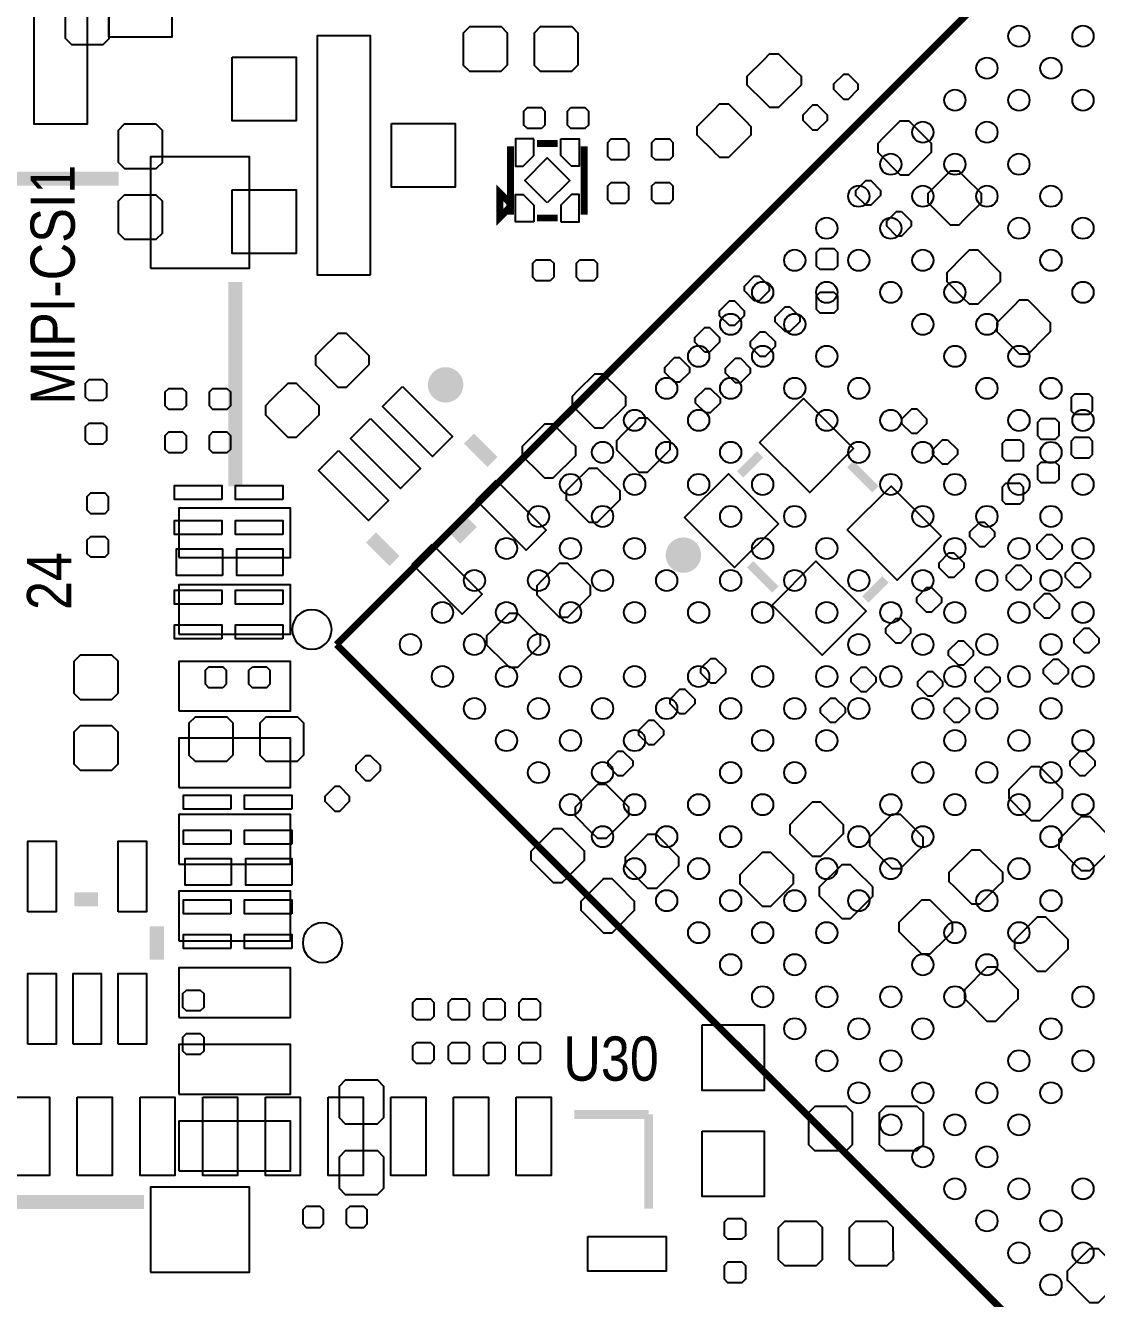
# Model space of a CAD drawing. Extents: x -2.3 to 87.1, y -2.6 to 56.
# Drawn here: x 11.81 to 27.19, y 20.16 to 38.44 of the extents above; entities that cross this region are included whole.
import ezdxf

# ---------------------------------------------------------------- set-up
doc = ezdxf.new("R2010")
doc.units = 0
doc.header["$MEASUREMENT"] = 0
for name, color, linetype in [('PG_SILKSCREEN_BOTTOM', 12, 'CONTINUOUS'), ('PG_SILKSCREEN_TOP', 254, 'CONTINUOUS'), ('PIN_BOTTOM', 1, 'CONTINUOUS'), ('PIN_TOP', 110, 'CONTINUOUS')]:
    doc.layers.add(name, color=color, linetype=linetype)

msp = doc.modelspace()

# ---------------------------------------------------------------- linework, layer by layer
at = {"layer": 'PG_SILKSCREEN_BOTTOM'}
for points, const_width in [([(31.1277, 44.402299), (16.278301, 29.5529)], 0.100076), ([(13.150799, 36.23851), (0.298399, 36.23851), (0.298399, 33.724799), (0.328016, 32.945197)], 0.2), ([(14.828012, 31.825209), (14.828012, 34.755201)], 0.2), ([(16.278301, 29.5529), (31.1277, 14.703501)], 0.100076)]:
    msp.add_lwpolyline(points, dxfattribs=dict(at, const_width=const_width))
msp.add_lwpolyline([(12.7, 40.4495), (12.7, 37.0205), (11.938, 37.0205), (11.938, 40.4495)], close=True, dxfattribs=at)
at = {"layer": 'PG_SILKSCREEN_BOTTOM', "const_width": 0.2}
msp.add_lwpolyline([(0.308407, 33.464805, 0.018854), (0.328016, 32.945197), (1.375207, 30.811699), (1.375207, 21.552408), (13.516407, 21.552408)], format="xyb", dxfattribs=at)
at = {"layer": 'PG_SILKSCREEN_TOP'}
msp.add_lwpolyline([(16.764, 34.8615), (16.764, 38.2905), (16.002, 38.2905), (16.002, 34.8615)], close=True, dxfattribs=at)
for points, const_width in [([(18.774004, 36.705388), (18.774004, 35.725405)], 0.1), ([(19.454012, 36.745393), (19.153988, 36.745393)], 0.1), ([(19.833996, 36.705388), (19.833996, 35.725405)], 0.1), ([(18.763996, 35.885399), (18.763996, 35.895407), (18.623991, 36.035386), (18.623991, 35.6854), (18.763996, 35.825405), (18.763996, 35.885399)], 0.1), ([(19.454012, 35.675392), (19.153988, 35.675392)], 0.1), ([(18.517794, 32.171335), (18.179593, 32.509536)], 0.2032), ([(22.072295, 31.996329), (22.359671, 32.283705)], 0.127), ([(23.65281, 32.140017), (24.012017, 31.78081)], 0.127), ([(18.222163, 31.311393), (17.982387, 31.071617)], 0.2032), ([(17.110964, 30.749748), (16.772763, 31.087949)], 0.2032), ([(22.215983, 30.70319), (22.57519, 30.343983)], 0.127), ([(23.868329, 30.200295), (24.155705, 30.487671)], 0.127), ([(12.517882, 25.895808), (12.856972, 25.895808)], 0.2032), ([(13.70076, 25.507188), (13.70076, 25.028906)], 0.2032), ([(19.692798, 22.806812), (20.75881, 22.806812)], 0.127), ([(20.75881, 22.806812), (20.75881, 21.453602)], 0.127)]:
    msp.add_lwpolyline(points, dxfattribs=dict(at, const_width=const_width))
at = {"layer": 'PG_SILKSCREEN_TOP', "const_width": 0.254}
for points in [[(17.970906, 33.280223, 1.000049), (17.716932, 33.280198, 0.999951), (17.970906, 33.280223)], [(21.346693, 30.925897, -0.999968), (21.16709, 30.746294, -1.000032), (21.346693, 30.925897)]]:
    msp.add_lwpolyline(points, format="xyb", dxfattribs=at)
at = {"layer": 'PG_SILKSCREEN_TOP'}
for points in [[(16.209772, 29.7688, 1), (15.641828, 29.7688, 1)], [(16.362172, 25.273, 1), (15.794228, 25.273, 1)]]:
    msp.add_lwpolyline(points, format="xyb", close=True, dxfattribs=at)
at = {"layer": 'PIN_BOTTOM'}
for points in [[(13.0048, 38.2778), (13.9192, 38.2778), (13.9192, 39.1922), (13.0048, 39.1922)], [(22.630638, 38.023571), (22.86414, 37.790095), (22.945166, 37.709043), (22.945166, 37.58377), (22.621672, 37.260251), (22.495942, 37.260251), (22.415348, 37.34087), (22.415348, 37.341302), (22.172879, 37.58377), (22.172879, 37.709475), (22.415348, 37.951943), (22.494316, 38.030912), (22.623297, 38.030912)], [(23.624337, 37.382196), (23.765764, 37.523623), (23.765764, 37.594337), (23.624337, 37.735764), (23.553623, 37.735764), (23.412196, 37.594337), (23.412196, 37.523623), (23.553623, 37.382196)], [(21.912224, 37.305158), (22.145727, 37.071681), (22.226753, 36.99063), (22.226753, 36.865357), (21.903258, 36.541837), (21.777528, 36.541837), (21.696934, 36.622457), (21.696934, 36.622888), (21.454466, 36.865357), (21.454466, 36.991061), (21.696934, 37.23353), (21.775903, 37.312498), (21.904884, 37.312498)], [(23.111663, 37.293804), (22.970236, 37.152377), (22.970236, 37.081663), (23.111663, 36.940236), (23.182377, 36.940236), (23.323804, 37.081663), (23.323804, 37.152377), (23.182377, 37.293804)], [(13.606805, 34.955099), (15.029205, 34.955099), (15.029205, 36.555299), (13.606805, 36.555299)], [(14.017904, 30.799608), (15.618104, 30.799608), (15.618104, 31.510808), (14.017904, 31.510808)], [(14.017904, 29.69961), (15.618104, 29.69961), (15.618104, 30.41081), (14.017904, 30.41081)], [(14.017904, 28.599613), (15.618104, 28.599613), (15.618104, 29.310813), (14.017904, 29.310813)], [(14.017904, 27.499589), (15.618104, 27.499589), (15.618104, 28.210789), (14.017904, 28.210789)], [(16.766337, 27.603196), (16.907764, 27.744623), (16.907764, 27.815337), (16.766337, 27.956764), (16.695623, 27.956764), (16.554196, 27.815337), (16.554196, 27.744623), (16.695623, 27.603196)], [(16.253663, 27.514804), (16.112236, 27.373377), (16.112236, 27.302663), (16.253663, 27.161236), (16.324377, 27.161236), (16.465804, 27.302663), (16.465804, 27.373377), (16.324377, 27.514804)], [(14.017904, 26.399592), (15.618104, 26.399592), (15.618104, 27.110792), (14.017904, 27.110792)], [(14.017904, 25.299594), (15.618104, 25.299594), (15.618104, 26.010794), (14.017904, 26.010794)], [(14.017904, 24.199596), (15.618104, 24.199596), (15.618104, 24.910796), (14.017904, 24.910796)], [(14.017904, 23.099598), (15.618104, 23.099598), (15.618104, 23.810798), (14.017904, 23.810798)], [(16.8529, 22.6695), (16.5227, 22.6695), (16.408095, 22.6695), (16.3195, 22.758095), (16.3195, 23.2156), (16.4084, 23.3045), (16.522395, 23.3045), (16.5227, 23.304195), (16.8656, 23.304195), (16.9545, 23.215295), (16.9545, 22.872395), (16.9545, 22.760711), (16.863289, 22.6695)], [(14.017904, 21.9996), (15.618104, 21.9996), (15.618104, 22.7108), (14.017904, 22.7108)], [(16.8529, 21.6535), (16.5227, 21.6535), (16.408095, 21.6535), (16.3195, 21.742095), (16.3195, 22.1996), (16.4084, 22.2885), (16.522395, 22.2885), (16.5227, 22.288195), (16.8656, 22.288195), (16.9545, 22.199295), (16.9545, 21.856395), (16.9545, 21.744711), (16.863289, 21.6535)], [(13.606805, 20.545603), (15.029205, 20.545603), (15.029205, 21.764803), (13.606805, 21.764803)], [(16.043504, 21.486012), (15.843504, 21.486012), (15.793491, 21.436), (15.793491, 21.236), (15.843504, 21.185988), (16.043504, 21.185988), (16.093516, 21.236), (16.093516, 21.436)], [(16.468496, 21.185988), (16.668496, 21.185988), (16.718509, 21.236), (16.718509, 21.436), (16.668496, 21.486012), (16.468496, 21.486012), (16.418484, 21.436), (16.418484, 21.236)]]:
    msp.add_lwpolyline(points, close=True, dxfattribs=at)
for centre in [(26.071805, 38.285649), (26.991031, 38.285649), (25.612217, 37.826061), (26.531418, 37.826061), (25.152604, 37.366448), (26.071805, 37.366448), (26.991031, 37.366448), (24.692991, 36.906835), (25.612217, 36.906835), (24.233378, 36.447222), (25.152604, 36.447222), (26.071805, 36.447222), (23.773765, 35.987609), (24.692991, 35.987609), (25.612217, 35.987609), (26.531418, 35.987609), (23.314152, 35.527996), (24.233378, 35.527996), (26.071805, 35.527996), (26.991031, 35.527996), (22.854539, 35.068383), (23.773765, 35.068383), (24.692991, 35.068383), (26.531418, 35.068383), (22.394951, 34.608795), (23.314152, 34.608795), (24.233378, 34.608795), (25.152604, 34.608795), (26.991031, 34.608795), (21.935338, 34.149182), (22.854539, 34.149182), (24.692991, 34.149182), (25.612217, 34.149182), (21.475725, 33.689569), (22.394951, 33.689569), (23.314152, 33.689569), (25.152604, 33.689569), (26.071805, 33.689569), (21.016112, 33.229956), (21.935338, 33.229956), (22.854539, 33.229956), (23.773765, 33.229956), (25.612217, 33.229956), (26.531595, 33.229779), (20.556499, 32.770343), (21.475725, 32.770343), (23.314152, 32.770343), (24.233378, 32.770343), (26.072008, 32.770166), (26.991208, 32.770166), (20.096886, 32.31073), (21.016112, 32.31073), (21.935338, 32.31073), (23.773765, 32.31073), (24.692991, 32.31073), (26.531595, 32.310553), (19.637096, 31.85094), (20.556499, 31.851117), (21.475725, 31.851117), (22.394951, 31.851117), (24.233378, 31.851117), (25.152782, 31.85094), (26.072008, 31.85094), (26.991208, 31.85094), (19.177483, 31.391327), (20.096709, 31.391327), (21.935338, 31.39153), (22.854539, 31.39153), (24.693169, 31.391327), (25.612395, 31.391327), (26.531595, 31.391327), (18.717895, 30.931739), (19.637096, 30.931739), (20.556322, 30.931739), (22.394951, 30.931917), (23.314152, 30.931917), (25.152782, 30.931739), (26.072008, 30.931739), (26.991208, 30.931739), (18.258282, 30.472126), (19.177483, 30.472126), (20.096709, 30.472126), (21.015935, 30.472126), (21.935338, 30.472304), (22.854539, 30.472304), (23.773943, 30.472126), (24.693169, 30.472126), (25.612395, 30.472126), (26.531595, 30.472126), (17.798669, 30.012513), (18.717895, 30.012513), (19.637096, 30.012513), (20.556322, 30.012513), (21.475548, 30.012513), (22.394951, 30.012691), (23.31433, 30.012513), (24.233556, 30.012513), (25.152782, 30.012513), (26.072008, 30.012513), (26.991208, 30.012513), (17.339056, 29.5529), (18.258282, 29.5529), (19.177483, 29.5529), (23.773943, 29.5529), (24.693169, 29.5529), (25.612395, 29.5529), (26.531595, 29.5529), (17.798669, 29.093287), (18.717895, 29.093287), (19.637096, 29.093287), (20.556322, 29.093287), (21.475548, 29.093287), (22.394951, 29.093109), (23.31433, 29.093287), (24.233556, 29.093287), (25.152782, 29.093287), (26.072008, 29.093287), (26.991208, 29.093287), (18.258282, 28.633674), (19.177483, 28.633674), (20.096709, 28.633674), (21.015935, 28.633674), (21.935338, 28.633496), (22.854539, 28.633496), (23.773943, 28.633674), (24.693169, 28.633674), (25.612395, 28.633674), (26.531595, 28.633674), (18.717895, 28.174061), (19.637096, 28.174061), (20.556322, 28.174061), (22.394951, 28.173883), (23.314152, 28.173883), (25.152782, 28.174061), (26.072008, 28.174061), (26.991208, 28.174061), (19.177483, 27.714473), (20.096709, 27.714473), (21.935338, 27.71427), (22.854539, 27.71427), (24.693169, 27.714473), (25.612395, 27.714473), (26.531595, 27.714473), (19.637096, 27.25486), (20.556499, 27.254683), (21.475725, 27.254683), (22.394951, 27.254683), (24.233378, 27.254683), (25.152782, 27.25486), (26.072008, 27.25486), (26.991208, 27.25486), (20.096886, 26.79507), (21.016112, 26.79507), (21.935338, 26.79507), (23.773765, 26.79507), (24.692991, 26.79507), (26.531595, 26.795247), (20.556499, 26.335457), (21.475725, 26.335457), (23.314152, 26.335457), (24.233378, 26.335457), (26.072008, 26.335634), (26.991208, 26.335634), (21.016112, 25.875844), (21.935338, 25.875844), (22.854539, 25.875844), (23.773765, 25.875844), (25.612217, 25.875844), (26.531595, 25.876021), (21.475725, 25.416231), (22.394951, 25.416231), (23.314152, 25.416231), (25.152604, 25.416231), (26.071805, 25.416231), (21.935338, 24.956618), (22.854539, 24.956618), (24.692991, 24.956618), (25.612217, 24.956618), (22.394951, 24.497005), (23.314152, 24.497005), (24.233378, 24.497005), (25.152604, 24.497005), (26.991031, 24.497005), (22.854539, 24.037417), (23.773765, 24.037417), (24.692991, 24.037417), (26.531418, 24.037417), (23.314152, 23.577804), (24.233378, 23.577804), (26.071805, 23.577804), (26.991031, 23.577804), (23.773765, 23.118191), (24.692991, 23.118191), (25.612217, 23.118191), (26.531418, 23.118191), (24.233378, 22.658578), (25.152604, 22.658578), (26.071805, 22.658578), (24.692991, 22.198965), (25.612217, 22.198965), (25.152604, 21.739352), (26.071805, 21.739352), (26.991031, 21.739352), (25.612217, 21.279739), (26.531418, 21.279739), (26.071805, 20.820151), (26.991031, 20.820151), (26.531418, 20.360538)]:
    msp.add_circle(centre, 0.1524, dxfattribs=at)
at = {"layer": 'PIN_TOP'}
for points in [[(12.4841, 38.1635), (12.8143, 38.1635), (12.928905, 38.1635), (13.0175, 38.252095), (13.0175, 38.7096), (12.9286, 38.7985), (12.814605, 38.7985), (12.8143, 38.798195), (12.4714, 38.798195), (12.3825, 38.709295), (12.3825, 38.366395), (12.3825, 38.254711), (12.473711, 38.1635)], [(18.7325, 37.8841), (18.7325, 38.2143), (18.7325, 38.328905), (18.643905, 38.4175), (18.1864, 38.4175), (18.0975, 38.3286), (18.0975, 38.214605), (18.097805, 38.2143), (18.097805, 37.8714), (18.186705, 37.7825), (18.529605, 37.7825), (18.641289, 37.7825), (18.7325, 37.873711)], [(19.7485, 37.8841), (19.7485, 38.2143), (19.7485, 38.328905), (19.659905, 38.4175), (19.2024, 38.4175), (19.1135, 38.3286), (19.1135, 38.214605), (19.113805, 38.2143), (19.113805, 37.8714), (19.202705, 37.7825), (19.545605, 37.7825), (19.657289, 37.7825), (19.7485, 37.873711)], [(14.7828, 37.9857), (15.6972, 37.9857), (15.6972, 37.0713), (14.7828, 37.0713)], [(19.218504, 36.959388), (19.018504, 36.959388), (18.968491, 37.0094), (18.968491, 37.2094), (19.018504, 37.259412), (19.218504, 37.259412), (19.268516, 37.2094), (19.268516, 37.0094)], [(19.643496, 37.259412), (19.843496, 37.259412), (19.893509, 37.2094), (19.893509, 37.0094), (19.843496, 36.959388), (19.643496, 36.959388), (19.593484, 37.0094), (19.593484, 37.2094)], [(13.2461, 36.3855), (13.5763, 36.3855), (13.690905, 36.3855), (13.7795, 36.474095), (13.7795, 36.9316), (13.6906, 37.0205), (13.576605, 37.0205), (13.5763, 37.020195), (13.2334, 37.020195), (13.1445, 36.931295), (13.1445, 36.588395), (13.1445, 36.476711), (13.235711, 36.3855)], [(17.0688, 37.0332), (17.9832, 37.0332), (17.9832, 36.1188), (17.0688, 36.1188)], [(24.359362, 37.058371), (24.12586, 36.824895), (24.044834, 36.743843), (24.044834, 36.61857), (24.368328, 36.295051), (24.494058, 36.295051), (24.574652, 36.37567), (24.574652, 36.376102), (24.817121, 36.61857), (24.817121, 36.744275), (24.574652, 36.986743), (24.495684, 37.065712), (24.366703, 37.065712)], [(19.109004, 36.810391), (18.84901, 36.810391), (18.84901, 36.4204), (18.959017, 36.4204), (19.109004, 36.570387)], [(19.498996, 36.810391), (19.75899, 36.810391), (19.75899, 36.4204), (19.648983, 36.4204), (19.498996, 36.570387)], [(20.169988, 36.559896), (20.169988, 36.759896), (20.22, 36.809909), (20.42, 36.809909), (20.470012, 36.759896), (20.470012, 36.559896), (20.42, 36.509884), (20.22, 36.509884)], [(20.804988, 36.559896), (20.804988, 36.759896), (20.855, 36.809909), (21.055, 36.809909), (21.105012, 36.759896), (21.105012, 36.559896), (21.055, 36.509884), (20.855, 36.509884)], [(19.304, 35.892107), (18.980711, 36.215396), (19.304, 36.538685), (19.627289, 36.215396)], [(20.470012, 36.134904), (20.470012, 35.934904), (20.42, 35.884891), (20.22, 35.884891), (20.169988, 35.934904), (20.169988, 36.134904), (20.22, 36.184916), (20.42, 36.184916)], [(21.105012, 36.134904), (21.105012, 35.934904), (21.055, 35.884891), (20.855, 35.884891), (20.804988, 35.934904), (20.804988, 36.134904), (20.855, 36.184916), (21.055, 36.184916)], [(23.873663, 35.858196), (23.732236, 35.999623), (23.732236, 36.070337), (23.873663, 36.211764), (23.944377, 36.211764), (24.085804, 36.070337), (24.085804, 35.999623), (23.944377, 35.858196)], [(25.077776, 36.339958), (24.844273, 36.106481), (24.763247, 36.02543), (24.763247, 35.900157), (25.086742, 35.576637), (25.212472, 35.576637), (25.293066, 35.657257), (25.293066, 35.657688), (25.535534, 35.900157), (25.535534, 36.025861), (25.293066, 36.26833), (25.214097, 36.347298), (25.085116, 36.347298)], [(13.2461, 35.3695), (13.5763, 35.3695), (13.690905, 35.3695), (13.7795, 35.458095), (13.7795, 35.9156), (13.6906, 36.0045), (13.576605, 36.0045), (13.5763, 36.004195), (13.2334, 36.004195), (13.1445, 35.915295), (13.1445, 35.572395), (13.1445, 35.460711), (13.235711, 35.3695)], [(14.7828, 36.0807), (15.6972, 36.0807), (15.6972, 35.1663), (14.7828, 35.1663)], [(19.109004, 35.620401), (18.84901, 35.620401), (18.84901, 36.010393), (18.959017, 36.010393), (19.109004, 35.860406)], [(19.498996, 35.620401), (19.75899, 35.620401), (19.75899, 36.010393), (19.648983, 36.010393), (19.498996, 35.860406)], [(24.386337, 35.769804), (24.527764, 35.628377), (24.527764, 35.557663), (24.386337, 35.416236), (24.315623, 35.416236), (24.174196, 35.557663), (24.174196, 35.628377), (24.315623, 35.769804)], [(23.167188, 34.985096), (23.167188, 35.185096), (23.2172, 35.235109), (23.4172, 35.235109), (23.467212, 35.185096), (23.467212, 34.985096), (23.4172, 34.935084), (23.2172, 34.935084)], [(25.493624, 34.449842), (25.727127, 34.683319), (25.808153, 34.76437), (25.808153, 34.889643), (25.484658, 35.213163), (25.358928, 35.213163), (25.278334, 35.132543), (25.278334, 35.132112), (25.035866, 34.889643), (25.035866, 34.763939), (25.278334, 34.52147), (25.357303, 34.442502), (25.486284, 34.442502)], [(19.345504, 34.774988), (19.145504, 34.774988), (19.095491, 34.825), (19.095491, 35.025), (19.145504, 35.075012), (19.345504, 35.075012), (19.395516, 35.025), (19.395516, 34.825)], [(19.770496, 35.075012), (19.970496, 35.075012), (20.020509, 35.025), (20.020509, 34.825), (19.970496, 34.774988), (19.770496, 34.774988), (19.720484, 34.825), (19.720484, 35.025)], [(22.273463, 34.486596), (22.132036, 34.628023), (22.132036, 34.698737), (22.273463, 34.840164), (22.344177, 34.840164), (22.485604, 34.698737), (22.485604, 34.628023), (22.344177, 34.486596)], [(23.467212, 34.560104), (23.467212, 34.360104), (23.4172, 34.310091), (23.2172, 34.310091), (23.167188, 34.360104), (23.167188, 34.560104), (23.2172, 34.610116), (23.4172, 34.610116)], [(21.917863, 34.130996), (21.776436, 34.272423), (21.776436, 34.343137), (21.917863, 34.484564), (21.988577, 34.484564), (22.130004, 34.343137), (22.130004, 34.272423), (21.988577, 34.130996)], [(22.786137, 34.398204), (22.927564, 34.256777), (22.927564, 34.186063), (22.786137, 34.044636), (22.715423, 34.044636), (22.573996, 34.186063), (22.573996, 34.256777), (22.715423, 34.398204)], [(26.212038, 33.731429), (26.44554, 33.964905), (26.526566, 34.045957), (26.526566, 34.17123), (26.203072, 34.494749), (26.077342, 34.494749), (25.996748, 34.41413), (25.996748, 34.413698), (25.754279, 34.17123), (25.754279, 34.045525), (25.996748, 33.803057), (26.075716, 33.724088), (26.204697, 33.724088)], [(15.984042, 33.561376), (16.217519, 33.327873), (16.29857, 33.246847), (16.423843, 33.246847), (16.747363, 33.570342), (16.747363, 33.696072), (16.666743, 33.776666), (16.666312, 33.776666), (16.423843, 34.019134), (16.298139, 34.019134), (16.05567, 33.776666), (15.976702, 33.697697), (15.976702, 33.568716)], [(21.562263, 33.749996), (21.420836, 33.891423), (21.420836, 33.962137), (21.562263, 34.103564), (21.632977, 34.103564), (21.774404, 33.962137), (21.774404, 33.891423), (21.632977, 33.749996)], [(22.430537, 34.042604), (22.571964, 33.901177), (22.571964, 33.830463), (22.430537, 33.689036), (22.359823, 33.689036), (22.218396, 33.830463), (22.218396, 33.901177), (22.359823, 34.042604)], [(21.130463, 33.318196), (20.989036, 33.459623), (20.989036, 33.530337), (21.130463, 33.671764), (21.201177, 33.671764), (21.342604, 33.530337), (21.342604, 33.459623), (21.201177, 33.318196)], [(22.074937, 33.661604), (22.216364, 33.520177), (22.216364, 33.449463), (22.074937, 33.308036), (22.004223, 33.308036), (21.862796, 33.449463), (21.862796, 33.520177), (22.004223, 33.661604)], [(12.676988, 33.105496), (12.676988, 33.305496), (12.727, 33.355509), (12.927, 33.355509), (12.977012, 33.305496), (12.977012, 33.105496), (12.927, 33.055484), (12.727, 33.055484)], [(15.265629, 32.842962), (15.499105, 32.60946), (15.580157, 32.528434), (15.70543, 32.528434), (16.028949, 32.851928), (16.028949, 32.977658), (15.94833, 33.058252), (15.947898, 33.058252), (15.70543, 33.300721), (15.579725, 33.300721), (15.337257, 33.058252), (15.258288, 32.979284), (15.258288, 32.850303)], [(19.667042, 32.977176), (19.900519, 32.743673), (19.98157, 32.662647), (20.106843, 32.662647), (20.430363, 32.986142), (20.430363, 33.111872), (20.349743, 33.192466), (20.349312, 33.192466), (20.106843, 33.434934), (19.981139, 33.434934), (19.73867, 33.192466), (19.659702, 33.113497), (19.659702, 32.984516)], [(13.819988, 32.978496), (13.819988, 33.178496), (13.87, 33.228509), (14.07, 33.228509), (14.120012, 33.178496), (14.120012, 32.978496), (14.07, 32.928484), (13.87, 32.928484)], [(14.454988, 32.978496), (14.454988, 33.178496), (14.505, 33.228509), (14.705, 33.228509), (14.755012, 33.178496), (14.755012, 32.978496), (14.705, 32.928484), (14.505, 32.928484)], [(17.225358, 33.257236), (17.943779, 32.538815), (17.656411, 32.251447), (16.93799, 32.969868)], [(21.643137, 33.229804), (21.784564, 33.088377), (21.784564, 33.017663), (21.643137, 32.876236), (21.572423, 32.876236), (21.430996, 33.017663), (21.430996, 33.088377), (21.572423, 33.229804)], [(22.350666, 32.454336), (22.979284, 33.082954), (23.697705, 32.364534), (23.069087, 31.735916)], [(26.824788, 32.902296), (26.824788, 33.102296), (26.8748, 33.152309), (27.0748, 33.152309), (27.124812, 33.102296), (27.124812, 32.902296), (27.0748, 32.852284), (26.8748, 32.852284)], [(24.534063, 32.581596), (24.392636, 32.723023), (24.392636, 32.793737), (24.534063, 32.935164), (24.604777, 32.935164), (24.746204, 32.793737), (24.746204, 32.723023), (24.604777, 32.581596)], [(12.977012, 32.680504), (12.977012, 32.480504), (12.927, 32.430491), (12.727, 32.430491), (12.676988, 32.480504), (12.676988, 32.680504), (12.727, 32.730516), (12.927, 32.730516)], [(16.765745, 32.797623), (17.484166, 32.079202), (17.196798, 31.791834), (16.478377, 32.510255)], [(18.948629, 32.258762), (19.182105, 32.02526), (19.263157, 31.944234), (19.38843, 31.944234), (19.711949, 32.267728), (19.711949, 32.393458), (19.63133, 32.474052), (19.630898, 32.474052), (19.38843, 32.716521), (19.262725, 32.716521), (19.020257, 32.474052), (18.941288, 32.395084), (18.941288, 32.266103)], [(20.302042, 32.342176), (20.535519, 32.108673), (20.61657, 32.027647), (20.741843, 32.027647), (21.065363, 32.351142), (21.065363, 32.476872), (20.984743, 32.557466), (20.984312, 32.557466), (20.741843, 32.799934), (20.616139, 32.799934), (20.37367, 32.557466), (20.294702, 32.478497), (20.294702, 32.349516)], [(26.342188, 32.546696), (26.342188, 32.746696), (26.3922, 32.796709), (26.5922, 32.796709), (26.642212, 32.746696), (26.642212, 32.546696), (26.5922, 32.496684), (26.3922, 32.496684)], [(14.120012, 32.553504), (14.120012, 32.353504), (14.07, 32.303491), (13.87, 32.303491), (13.819988, 32.353504), (13.819988, 32.553504), (13.87, 32.603516), (14.07, 32.603516)], [(14.755012, 32.553504), (14.755012, 32.353504), (14.705, 32.303491), (14.505, 32.303491), (14.454988, 32.353504), (14.454988, 32.553504), (14.505, 32.603516), (14.705, 32.603516)], [(25.046737, 32.493204), (25.188164, 32.351777), (25.188164, 32.281063), (25.046737, 32.139636), (24.976023, 32.139636), (24.834596, 32.281063), (24.834596, 32.351777), (24.976023, 32.493204)], [(25.834188, 32.241896), (25.834188, 32.441896), (25.8842, 32.491909), (26.0842, 32.491909), (26.134212, 32.441896), (26.134212, 32.241896), (26.0842, 32.191884), (25.8842, 32.191884)], [(27.124812, 32.477304), (27.124812, 32.277304), (27.0748, 32.227291), (26.8748, 32.227291), (26.824788, 32.277304), (26.824788, 32.477304), (26.8748, 32.527316), (27.0748, 32.527316)], [(16.306132, 32.33801), (17.024553, 31.619589), (16.737185, 31.332221), (16.018764, 32.050642)], [(26.642212, 32.121704), (26.642212, 31.921704), (26.5922, 31.871691), (26.3922, 31.871691), (26.342188, 31.921704), (26.342188, 32.121704), (26.3922, 32.171716), (26.5922, 32.171716)], [(19.583629, 31.623762), (19.817105, 31.39026), (19.898157, 31.309234), (20.02343, 31.309234), (20.346949, 31.632728), (20.346949, 31.758458), (20.26633, 31.839052), (20.265898, 31.839052), (20.02343, 32.081521), (19.897725, 32.081521), (19.655257, 31.839052), (19.576288, 31.760084), (19.576288, 31.631103)], [(21.273046, 31.376716), (21.901664, 32.005334), (22.620084, 31.286913), (21.991466, 30.658295)], [(14.634616, 31.633998), (13.954608, 31.633998), (13.954608, 31.833998), (14.634616, 31.833998)], [(15.509392, 31.633998), (14.829384, 31.633998), (14.829384, 31.833998), (15.509392, 31.833998)], [(18.568815, 31.913779), (19.287236, 31.195358), (18.999868, 30.90799), (18.281447, 31.626411)], [(23.607916, 31.197087), (24.236534, 31.825705), (24.954954, 31.107284), (24.326336, 30.478666)], [(26.134212, 31.816904), (26.134212, 31.616904), (26.0842, 31.566891), (25.8842, 31.566891), (25.834188, 31.616904), (25.834188, 31.816904), (25.8842, 31.866916), (26.0842, 31.866916)], [(12.702388, 31.479896), (12.702388, 31.679896), (12.7524, 31.729909), (12.9524, 31.729909), (13.002412, 31.679896), (13.002412, 31.479896), (12.9524, 31.429884), (12.7524, 31.429884)], [(14.634616, 31.133872), (13.954608, 31.133872), (13.954608, 31.333872), (14.634616, 31.333872)], [(15.509392, 31.133872), (14.829384, 31.133872), (14.829384, 31.333872), (15.509392, 31.333872)], [(25.367996, 31.168137), (25.509423, 31.309564), (25.580137, 31.309564), (25.721564, 31.168137), (25.721564, 31.097423), (25.580137, 30.955996), (25.509423, 30.955996), (25.367996, 31.097423)], [(13.002412, 31.054904), (13.002412, 30.854904), (12.9524, 30.804891), (12.7524, 30.804891), (12.702388, 30.854904), (12.702388, 31.054904), (12.7524, 31.104916), (12.9524, 31.104916)], [(26.333196, 30.990337), (26.474623, 31.131764), (26.545337, 31.131764), (26.686764, 30.990337), (26.686764, 30.919623), (26.545337, 30.778196), (26.474623, 30.778196), (26.333196, 30.919623)], [(14.641322, 30.5435), (13.980922, 30.5435), (13.980922, 30.9245), (14.641322, 30.9245)], [(15.508224, 30.5435), (14.847824, 30.5435), (14.847824, 30.9245), (15.508224, 30.9245)], [(17.649589, 30.994553), (18.36801, 30.276132), (18.080642, 29.988764), (17.362221, 30.707185)], [(19.159042, 30.259376), (19.392519, 30.025873), (19.47357, 29.944847), (19.598843, 29.944847), (19.922363, 30.268342), (19.922363, 30.394072), (19.841743, 30.474666), (19.841312, 30.474666), (19.598843, 30.717134), (19.473139, 30.717134), (19.23067, 30.474666), (19.151702, 30.395697), (19.151702, 30.266716)], [(22.530295, 30.119466), (23.158913, 30.748084), (23.877334, 30.029664), (23.248716, 29.401046)], [(25.279604, 30.655463), (25.138177, 30.514036), (25.067463, 30.514036), (24.926036, 30.655463), (24.926036, 30.726177), (25.067463, 30.867604), (25.138177, 30.867604), (25.279604, 30.726177)], [(26.739596, 30.583937), (26.881023, 30.725364), (26.951737, 30.725364), (27.093164, 30.583937), (27.093164, 30.513223), (26.951737, 30.371796), (26.881023, 30.371796), (26.739596, 30.513223)], [(26.244804, 30.477663), (26.103377, 30.336236), (26.032663, 30.336236), (25.891236, 30.477663), (25.891236, 30.548377), (26.032663, 30.689804), (26.103377, 30.689804), (26.244804, 30.548377)], [(24.605996, 30.228337), (24.747423, 30.369764), (24.818137, 30.369764), (24.959564, 30.228337), (24.959564, 30.157623), (24.818137, 30.016196), (24.747423, 30.016196), (24.605996, 30.157623)], [(14.634616, 30.134128), (13.954608, 30.134128), (13.954608, 30.334128), (14.634616, 30.334128)], [(15.509392, 30.134128), (14.829384, 30.134128), (14.829384, 30.334128), (15.509392, 30.334128)], [(26.651204, 30.071263), (26.509777, 29.929836), (26.439063, 29.929836), (26.297636, 30.071263), (26.297636, 30.141977), (26.439063, 30.283404), (26.509777, 30.283404), (26.651204, 30.141977)], [(18.440629, 29.540962), (18.674105, 29.30746), (18.755157, 29.226434), (18.88043, 29.226434), (19.203949, 29.549928), (19.203949, 29.675658), (19.12333, 29.756252), (19.122898, 29.756252), (18.88043, 29.998721), (18.754725, 29.998721), (18.512257, 29.756252), (18.433288, 29.677284), (18.433288, 29.548303)], [(14.634616, 29.634002), (13.954608, 29.634002), (13.954608, 29.834002), (14.634616, 29.834002)], [(15.509392, 29.634002), (14.829384, 29.634002), (14.829384, 29.834002), (15.509392, 29.834002)], [(24.517604, 29.715663), (24.376177, 29.574236), (24.305463, 29.574236), (24.164036, 29.715663), (24.164036, 29.786377), (24.305463, 29.927804), (24.376177, 29.927804), (24.517604, 29.786377)], [(25.063196, 29.466337), (25.204623, 29.607764), (25.275337, 29.607764), (25.416764, 29.466337), (25.416764, 29.395623), (25.275337, 29.254196), (25.204623, 29.254196), (25.063196, 29.395623)], [(26.866596, 29.644137), (27.008023, 29.785564), (27.078737, 29.785564), (27.220164, 29.644137), (27.220164, 29.573423), (27.078737, 29.431996), (27.008023, 29.431996), (26.866596, 29.573423)], [(12.6111, 28.7655), (12.9413, 28.7655), (13.055905, 28.7655), (13.1445, 28.854095), (13.1445, 29.3116), (13.0556, 29.4005), (12.941605, 29.4005), (12.9413, 29.400195), (12.5984, 29.400195), (12.5095, 29.311295), (12.5095, 28.968395), (12.5095, 28.856711), (12.600711, 28.7655)], [(21.507196, 29.212337), (21.648623, 29.353764), (21.719337, 29.353764), (21.860764, 29.212337), (21.860764, 29.141623), (21.719337, 29.000196), (21.648623, 29.000196), (21.507196, 29.141623)], [(26.778204, 29.131463), (26.636777, 28.990036), (26.566063, 28.990036), (26.424636, 29.131463), (26.424636, 29.202177), (26.566063, 29.343604), (26.636777, 29.343604), (26.778204, 29.202177)], [(14.646504, 28.932988), (14.446504, 28.932988), (14.396491, 28.983), (14.396491, 29.183), (14.446504, 29.233012), (14.646504, 29.233012), (14.696516, 29.183), (14.696516, 28.983)], [(15.071496, 29.233012), (15.271496, 29.233012), (15.321509, 29.183), (15.321509, 28.983), (15.271496, 28.932988), (15.071496, 28.932988), (15.021484, 28.983), (15.021484, 29.183)], [(23.666196, 29.085337), (23.807623, 29.226764), (23.878337, 29.226764), (24.019764, 29.085337), (24.019764, 29.014623), (23.878337, 28.873196), (23.807623, 28.873196), (23.666196, 29.014623)], [(24.974804, 28.953663), (24.833377, 28.812236), (24.762663, 28.812236), (24.621236, 28.953663), (24.621236, 29.024377), (24.762663, 29.165804), (24.833377, 29.165804), (24.974804, 29.024377)], [(25.444196, 29.085337), (25.585623, 29.226764), (25.656337, 29.226764), (25.797764, 29.085337), (25.797764, 29.014623), (25.656337, 28.873196), (25.585623, 28.873196), (25.444196, 29.014623)], [(21.418804, 28.699663), (21.277377, 28.558236), (21.206663, 28.558236), (21.065236, 28.699663), (21.065236, 28.770377), (21.206663, 28.911804), (21.277377, 28.911804), (21.418804, 28.770377)], [(23.577804, 28.572663), (23.436377, 28.431236), (23.365663, 28.431236), (23.224236, 28.572663), (23.224236, 28.643377), (23.365663, 28.784804), (23.436377, 28.784804), (23.577804, 28.643377)], [(25.355804, 28.572663), (25.214377, 28.431236), (25.143663, 28.431236), (25.002236, 28.572663), (25.002236, 28.643377), (25.143663, 28.784804), (25.214377, 28.784804), (25.355804, 28.643377)], [(14.7955, 27.9781), (14.7955, 28.3083), (14.7955, 28.422905), (14.706905, 28.5115), (14.2494, 28.5115), (14.1605, 28.4226), (14.1605, 28.308605), (14.160805, 28.3083), (14.160805, 27.9654), (14.249705, 27.8765), (14.592605, 27.8765), (14.704289, 27.8765), (14.7955, 27.967711)], [(15.8115, 27.9781), (15.8115, 28.3083), (15.8115, 28.422905), (15.722905, 28.5115), (15.2654, 28.5115), (15.1765, 28.4226), (15.1765, 28.308605), (15.176805, 28.3083), (15.176805, 27.9654), (15.265705, 27.8765), (15.608605, 27.8765), (15.720289, 27.8765), (15.8115, 27.967711)], [(12.6111, 27.7495), (12.9413, 27.7495), (13.055905, 27.7495), (13.1445, 27.838095), (13.1445, 28.2956), (13.0556, 28.3845), (12.941605, 28.3845), (12.9413, 28.384195), (12.5984, 28.384195), (12.5095, 28.295295), (12.5095, 27.952395), (12.5095, 27.840711), (12.600711, 27.7495)], [(20.618196, 28.323337), (20.759623, 28.464764), (20.830337, 28.464764), (20.971764, 28.323337), (20.971764, 28.252623), (20.830337, 28.111196), (20.759623, 28.111196), (20.618196, 28.252623)], [(20.529804, 27.810663), (20.388377, 27.669236), (20.317663, 27.669236), (20.176236, 27.810663), (20.176236, 27.881377), (20.317663, 28.022804), (20.388377, 28.022804), (20.529804, 27.881377)], [(27.159204, 27.810663), (27.017777, 27.669236), (26.947063, 27.669236), (26.805636, 27.810663), (26.805636, 27.881377), (26.947063, 28.022804), (27.017777, 28.022804), (27.159204, 27.881377)], [(26.382624, 27.033042), (26.616127, 27.266519), (26.697153, 27.34757), (26.697153, 27.472843), (26.373658, 27.796363), (26.247928, 27.796363), (26.167334, 27.715743), (26.167334, 27.715312), (25.924866, 27.472843), (25.924866, 27.347139), (26.167334, 27.10467), (26.246303, 27.025702), (26.375284, 27.025702)], [(20.159624, 26.779042), (20.393127, 27.012519), (20.474153, 27.09357), (20.474153, 27.218843), (20.150658, 27.542363), (20.024928, 27.542363), (19.944334, 27.461743), (19.944334, 27.461312), (19.701866, 27.218843), (19.701866, 27.093139), (19.944334, 26.85067), (20.023303, 26.771702), (20.152284, 26.771702)], [(14.761616, 27.188998), (14.081608, 27.188998), (14.081608, 27.388998), (14.761616, 27.388998)], [(15.636392, 27.188998), (14.956384, 27.188998), (14.956384, 27.388998), (15.636392, 27.388998)], [(22.791242, 26.830376), (23.024719, 26.596873), (23.10577, 26.515847), (23.231043, 26.515847), (23.554563, 26.839342), (23.554563, 26.965072), (23.473943, 27.045666), (23.473512, 27.045666), (23.231043, 27.288134), (23.105339, 27.288134), (22.86287, 27.045666), (22.783902, 26.966697), (22.783902, 26.837716)], [(24.688571, 26.796238), (24.455095, 27.02974), (24.374043, 27.110766), (24.24877, 27.110766), (23.925251, 26.787272), (23.925251, 26.661542), (24.00587, 26.580948), (24.006302, 26.580948), (24.24877, 26.338479), (24.374475, 26.338479), (24.616943, 26.580948), (24.695912, 26.659916), (24.695912, 26.788897)], [(27.101038, 26.314629), (27.33454, 26.548105), (27.415566, 26.629157), (27.415566, 26.75443), (27.092072, 27.077949), (26.966342, 27.077949), (26.885748, 26.99733), (26.885748, 26.996898), (26.643279, 26.75443), (26.643279, 26.628725), (26.885748, 26.386257), (26.964716, 26.307288), (27.093697, 26.307288)], [(14.761616, 26.688872), (14.081608, 26.688872), (14.081608, 26.888872), (14.761616, 26.888872)], [(15.636392, 26.688872), (14.956384, 26.688872), (14.956384, 26.888872), (15.636392, 26.888872)], [(19.380962, 26.898371), (19.14746, 26.664895), (19.066434, 26.583843), (19.066434, 26.45857), (19.389928, 26.135051), (19.515658, 26.135051), (19.596252, 26.21567), (19.596252, 26.216102), (19.838721, 26.45857), (19.838721, 26.584275), (19.596252, 26.826743), (19.517284, 26.905712), (19.388303, 26.905712)], [(11.846814, 25.71496), (11.846814, 26.73096), (12.253214, 26.73096), (12.253214, 25.71496)], [(13.146786, 25.71496), (13.146786, 26.73096), (13.553186, 26.73096), (13.553186, 25.71496)], [(20.878038, 26.060629), (21.11154, 26.294105), (21.192566, 26.375157), (21.192566, 26.50043), (20.869072, 26.823949), (20.743342, 26.823949), (20.662748, 26.74333), (20.662748, 26.742898), (20.420279, 26.50043), (20.420279, 26.374725), (20.662748, 26.132257), (20.741716, 26.053288), (20.870697, 26.053288)], [(22.072829, 26.111962), (22.306305, 25.87846), (22.387357, 25.797434), (22.51263, 25.797434), (22.836149, 26.120928), (22.836149, 26.246658), (22.75553, 26.327252), (22.755098, 26.327252), (22.51263, 26.569721), (22.386925, 26.569721), (22.144457, 26.327252), (22.065488, 26.248284), (22.065488, 26.119303)], [(25.831571, 26.288238), (25.598095, 26.52174), (25.517043, 26.602766), (25.39177, 26.602766), (25.068251, 26.279272), (25.068251, 26.153542), (25.14887, 26.072948), (25.149302, 26.072948), (25.39177, 25.830479), (25.517475, 25.830479), (25.759943, 26.072948), (25.838912, 26.151916), (25.838912, 26.280897)], [(14.768322, 26.0985), (14.107922, 26.0985), (14.107922, 26.4795), (14.768322, 26.4795)], [(15.635224, 26.0985), (14.974824, 26.0985), (14.974824, 26.4795), (15.635224, 26.4795)], [(23.970158, 26.077824), (23.736681, 26.311327), (23.65563, 26.392353), (23.530357, 26.392353), (23.206837, 26.068858), (23.206837, 25.943128), (23.287457, 25.862534), (23.287888, 25.862534), (23.530357, 25.620066), (23.656061, 25.620066), (23.89853, 25.862534), (23.977498, 25.941503), (23.977498, 26.070484)], [(20.099376, 26.179958), (19.865873, 25.946481), (19.784847, 25.86543), (19.784847, 25.740157), (20.108342, 25.416637), (20.234072, 25.416637), (20.314666, 25.497257), (20.314666, 25.497688), (20.557134, 25.740157), (20.557134, 25.865861), (20.314666, 26.10833), (20.235697, 26.187298), (20.106716, 26.187298)], [(14.761616, 25.689128), (14.081608, 25.689128), (14.081608, 25.889128), (14.761616, 25.889128)], [(15.636392, 25.689128), (14.956384, 25.689128), (14.956384, 25.889128), (15.636392, 25.889128)], [(25.113158, 25.569824), (24.879681, 25.803327), (24.79863, 25.884353), (24.673357, 25.884353), (24.349837, 25.560858), (24.349837, 25.435128), (24.430457, 25.354534), (24.430888, 25.354534), (24.673357, 25.112066), (24.799061, 25.112066), (25.04153, 25.354534), (25.120498, 25.433503), (25.120498, 25.562484)], [(26.771371, 25.323038), (26.537895, 25.55654), (26.456843, 25.637566), (26.33157, 25.637566), (26.008051, 25.314072), (26.008051, 25.188342), (26.08867, 25.107748), (26.089102, 25.107748), (26.33157, 24.865279), (26.457275, 24.865279), (26.699743, 25.107748), (26.778712, 25.186716), (26.778712, 25.315697)], [(14.761616, 25.189002), (14.081608, 25.189002), (14.081608, 25.389002), (14.761616, 25.389002)], [(15.636392, 25.189002), (14.956384, 25.189002), (14.956384, 25.389002), (15.636392, 25.389002)], [(26.052958, 24.604624), (25.819481, 24.838127), (25.73843, 24.919153), (25.613157, 24.919153), (25.289637, 24.595658), (25.289637, 24.469928), (25.370257, 24.389334), (25.370688, 24.389334), (25.613157, 24.146866), (25.738861, 24.146866), (25.98133, 24.389334), (26.060298, 24.468303), (26.060298, 24.597284)], [(11.846814, 23.81504), (11.846814, 24.83104), (12.253214, 24.83104), (12.253214, 23.81504)], [(12.4968, 23.81504), (12.4968, 24.83104), (12.9032, 24.83104), (12.9032, 23.81504)], [(13.146786, 23.81504), (13.146786, 24.83104), (13.553186, 24.83104), (13.553186, 23.81504)], [(14.073988, 24.342496), (14.073988, 24.542496), (14.124, 24.592509), (14.324, 24.592509), (14.374012, 24.542496), (14.374012, 24.342496), (14.324, 24.292484), (14.124, 24.292484)], [(17.375988, 24.215496), (17.375988, 24.415496), (17.426, 24.465509), (17.626, 24.465509), (17.676012, 24.415496), (17.676012, 24.215496), (17.626, 24.165484), (17.426, 24.165484)], [(17.883988, 24.215496), (17.883988, 24.415496), (17.934, 24.465509), (18.134, 24.465509), (18.184012, 24.415496), (18.184012, 24.215496), (18.134, 24.165484), (17.934, 24.165484)], [(18.391988, 24.215496), (18.391988, 24.415496), (18.442, 24.465509), (18.642, 24.465509), (18.692012, 24.415496), (18.692012, 24.215496), (18.642, 24.165484), (18.442, 24.165484)], [(18.899988, 24.215496), (18.899988, 24.415496), (18.95, 24.465509), (19.15, 24.465509), (19.200012, 24.415496), (19.200012, 24.215496), (19.15, 24.165484), (18.95, 24.165484)], [(14.374012, 23.917504), (14.374012, 23.717504), (14.324, 23.667491), (14.124, 23.667491), (14.073988, 23.717504), (14.073988, 23.917504), (14.124, 23.967516), (14.324, 23.967516)], [(21.5265, 24.0919), (22.4155, 24.0919), (22.4155, 23.1521), (21.5265, 23.1521)], [(17.676012, 23.790504), (17.676012, 23.590504), (17.626, 23.540491), (17.426, 23.540491), (17.375988, 23.590504), (17.375988, 23.790504), (17.426, 23.840516), (17.626, 23.840516)], [(18.184012, 23.790504), (18.184012, 23.590504), (18.134, 23.540491), (17.934, 23.540491), (17.883988, 23.590504), (17.883988, 23.790504), (17.934, 23.840516), (18.134, 23.840516)], [(18.692012, 23.790504), (18.692012, 23.590504), (18.642, 23.540491), (18.442, 23.540491), (18.391988, 23.590504), (18.391988, 23.790504), (18.442, 23.840516), (18.642, 23.840516)], [(19.200012, 23.790504), (19.200012, 23.590504), (19.15, 23.540491), (18.95, 23.540491), (18.899988, 23.590504), (18.899988, 23.790504), (18.95, 23.840516), (19.15, 23.840516)], [(11.65879, 23.056786), (12.158789, 23.056786), (12.158789, 21.931795), (11.65879, 21.931795)], [(12.558789, 23.056786), (13.058788, 23.056786), (13.058788, 21.931795), (12.558789, 21.931795)], [(13.458812, 23.056786), (13.958811, 23.056786), (13.958811, 21.931795), (13.458812, 21.931795)], [(14.35881, 23.056786), (14.858809, 23.056786), (14.858809, 21.931795), (14.35881, 21.931795)], [(15.258809, 23.056786), (15.758808, 23.056786), (15.758808, 21.931795), (15.258809, 21.931795)], [(16.158807, 23.056786), (16.658806, 23.056786), (16.658806, 21.931795), (16.158807, 21.931795)], [(17.058805, 23.056786), (17.558804, 23.056786), (17.558804, 21.931795), (17.058805, 21.931795)], [(17.958803, 23.056786), (18.458802, 23.056786), (18.458802, 21.931795), (17.958803, 21.931795)], [(18.858801, 23.056786), (19.358801, 23.056786), (19.358801, 21.931795), (18.858801, 21.931795)], [(23.0505, 22.8219), (23.0505, 22.4917), (23.0505, 22.377095), (23.139095, 22.2885), (23.5966, 22.2885), (23.6855, 22.3774), (23.6855, 22.491395), (23.685195, 22.4917), (23.685195, 22.8346), (23.596295, 22.9235), (23.253395, 22.9235), (23.141711, 22.9235), (23.0505, 22.832289)], [(24.0665, 22.8219), (24.0665, 22.4917), (24.0665, 22.377095), (24.155095, 22.2885), (24.6126, 22.2885), (24.7015, 22.3774), (24.7015, 22.491395), (24.701195, 22.4917), (24.701195, 22.8346), (24.612295, 22.9235), (24.269395, 22.9235), (24.157711, 22.9235), (24.0665, 22.832289)], [(21.5265, 22.5679), (22.4155, 22.5679), (22.4155, 21.6281), (21.5265, 21.6281)], [(21.846388, 21.065896), (21.846388, 21.265896), (21.8964, 21.315909), (22.0964, 21.315909), (22.146412, 21.265896), (22.146412, 21.065896), (22.0964, 21.015884), (21.8964, 21.015884)], [(22.6187, 21.1709), (22.6187, 20.8407), (22.6187, 20.726095), (22.707295, 20.6375), (23.1648, 20.6375), (23.2537, 20.7264), (23.2537, 20.840395), (23.253395, 20.8407), (23.253395, 21.1836), (23.164495, 21.2725), (22.821595, 21.2725), (22.709911, 21.2725), (22.6187, 21.181289)], [(23.6347, 21.1709), (23.6347, 20.8407), (23.6347, 20.726095), (23.723295, 20.6375), (24.1808, 20.6375), (24.2697, 20.7264), (24.2697, 20.840395), (24.269395, 20.8407), (24.269395, 21.1836), (24.180495, 21.2725), (23.837595, 21.2725), (23.725911, 21.2725), (23.6347, 21.181289)], [(19.883793, 21.056791), (21.008784, 21.056791), (21.008784, 20.556791), (19.883793, 20.556791)], [(26.771829, 20.422362), (27.005305, 20.18886), (27.086357, 20.107834), (27.21163, 20.107834), (27.535149, 20.431328), (27.535149, 20.557058), (27.45453, 20.637652), (27.454098, 20.637652), (27.21163, 20.880121), (27.085925, 20.880121), (26.843457, 20.637652), (26.764488, 20.558684), (26.764488, 20.429703)], [(22.146412, 20.640904), (22.146412, 20.440904), (22.0964, 20.390891), (21.8964, 20.390891), (21.846388, 20.440904), (21.846388, 20.640904), (21.8964, 20.690916), (22.0964, 20.690916)]]:
    msp.add_lwpolyline(points, close=True, dxfattribs=at)

# ---------------------------------------------------------------- texts
at = {"layer": 'PG_SILKSCREEN_TOP', "width": 0.88}
for s, p in [('MIPI-CSI1', (12.5222, 32.9946)), ('24', (12.4714, 30.0482))]:
    msp.add_text(s, height=0.635, rotation=90, dxfattribs=at).set_placement(p)
msp.add_text('U30', height=0.635, dxfattribs=at).set_placement((19.5326, 23.2918))

doc.saveas('drawing.dxf')
